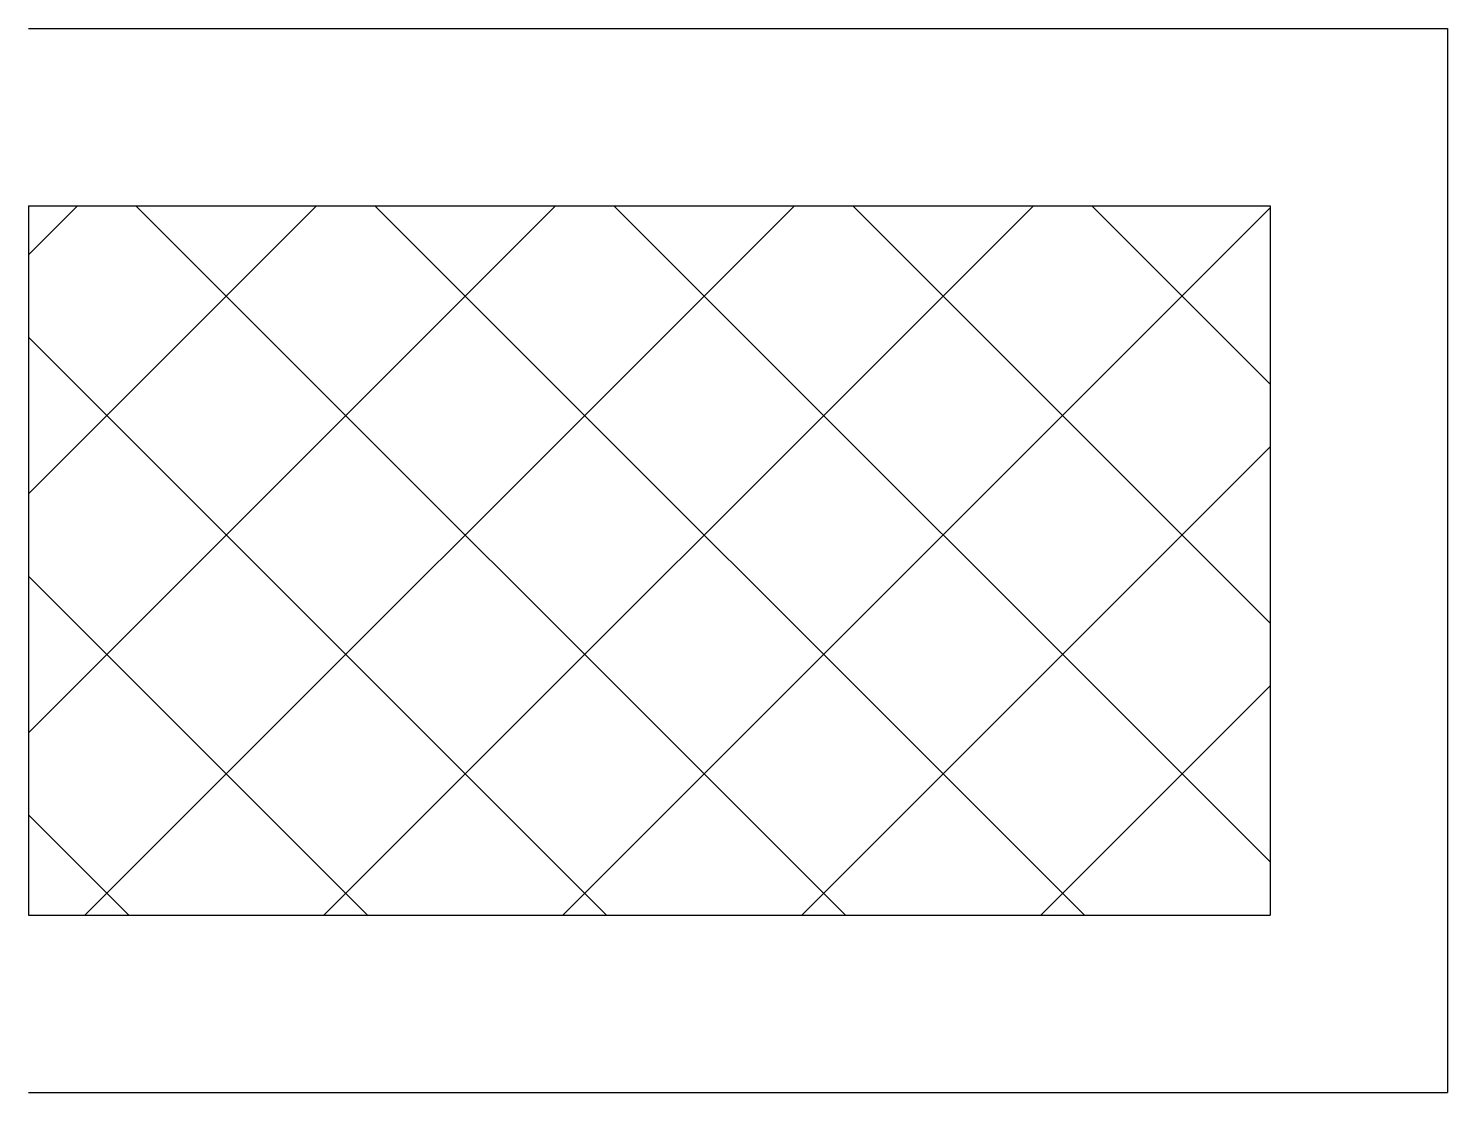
# Model space of a CAD drawing. Extents: x 0 to 4, y -1.5 to 1.5.
import ezdxf

# ---------------------------------------------------------------- set-up
doc = ezdxf.new("R2010")
doc.units = 0
doc.header["$MEASUREMENT"] = 0
doc.layers.add('1', color=7, linetype='CONTINUOUS')

msp = doc.modelspace()

# ---------------------------------------------------------------- hatches: boundary and pattern name
at = {"layer": '1'}
h = msp.add_hatch(dxfattribs=at)
h.set_pattern_fill('ANSI37', color=256, scale=0.15, style=0)
h.set_pattern_definition([(45, (-68.14165, -124.52925), (-0.3367596, 0.3367596), []), (135, (-68.14165, -124.52925), (-0.3367596, -0.3367596), [])])
h.paths.add_polyline_path([(3.5, 1), (0, 1), (0, -1), (3.5, -1)])

# ---------------------------------------------------------------- linework, layer by layer
for p, q in [((0, 1.5), (4, 1.5)), ((4, 1.5), (4, -1.5)), ((0, 1), (3.5, 1)), ((0, 1), (0, -1)), ((3.5, 1), (3.5, -1)), ((0, -1), (3.5, -1)), ((0, -1.5), (4, -1.5))]:
    msp.add_line(p, q, dxfattribs=at)

doc.saveas('drawing.dxf')
